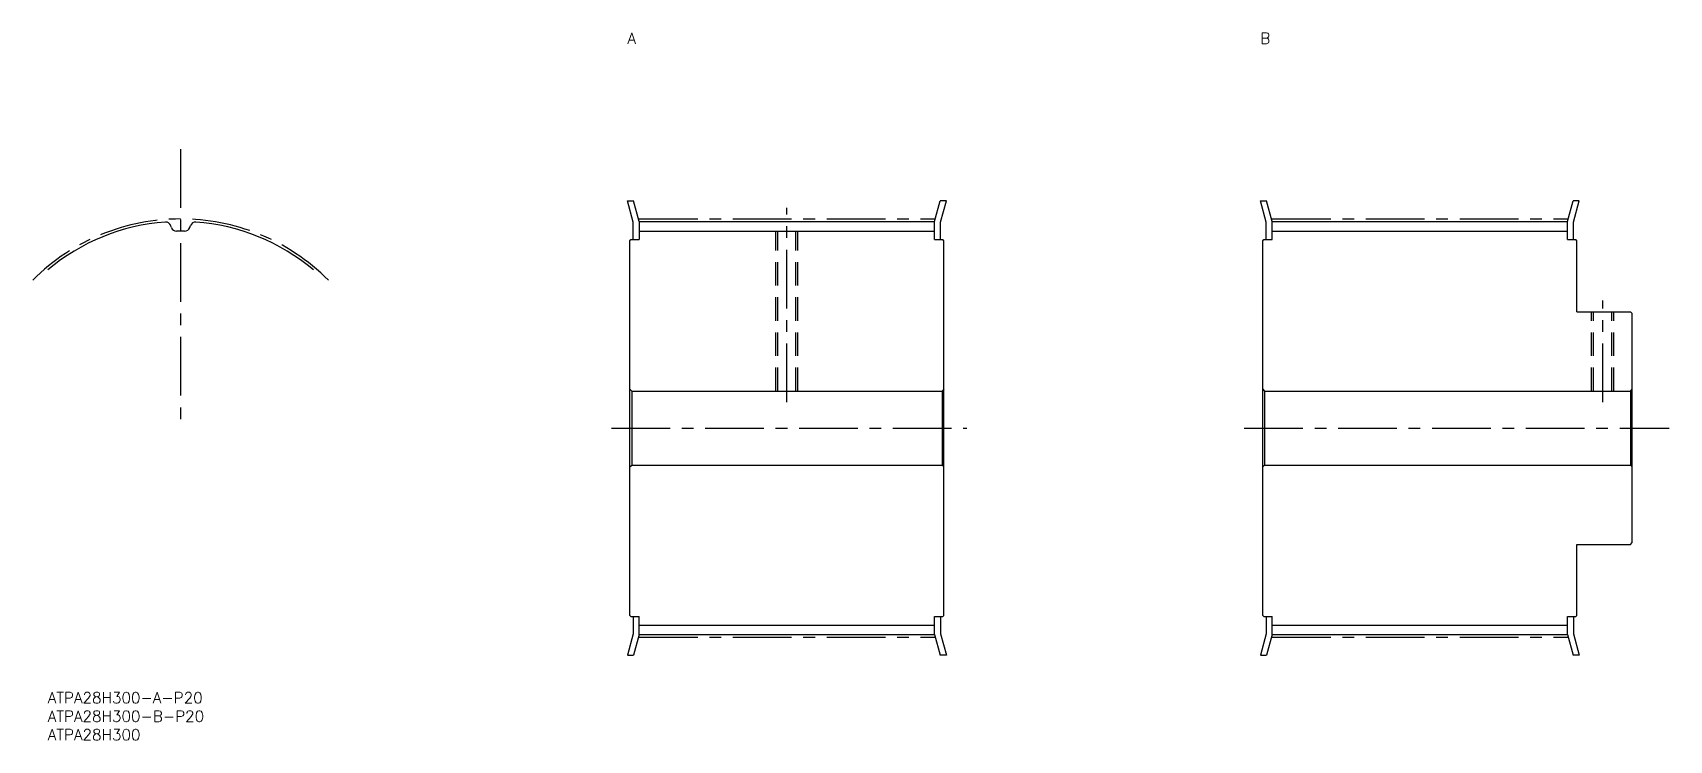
# Model space of a CAD drawing. Extents: x -4 to 439, y -13 to 178.
import ezdxf

# ---------------------------------------------------------------- set-up
doc = ezdxf.new("R2010")
doc.units = 0
doc.header["$LTSCALE"] = 0.5
doc.linetypes.add('CENTER', pattern=[50.8, 31.75, -6.35, 6.35, -6.35])
doc.linetypes.add('DASHED', pattern=[19.05, 12.7, -6.35])
for name, color, linetype in [('MSM_CENTER', 1, 'CENTER'), ('MSM_CONTINUOUS', 7, 'CONTINUOUS'), ('MSM_DASHED', 4, 'DASHED'), ('MSM_PART_NUMBER', 7, 'CONTINUOUS')]:
    doc.layers.add(name, color=color, linetype=linetype)
doc.styles.get("Standard").update_dxf_attribs({"font": 'txt.shx', "height": 3, "bigfont": 'bigfont.shx'})

# ---------------------------------------------------------------- blocks, each defined once
blk = doc.blocks.new('*U37')
at = {"layer": 'MSM_PART_NUMBER'}
blk.add_text('ATPA28H300-A-P20', height=3, dxfattribs=at).set_placement((0, -3))
blk = doc.blocks.new('*U38')
at = {"layer": 'MSM_PART_NUMBER'}
blk.add_text('ATPA28H300-B-P20', height=3, dxfattribs=at).set_placement((0, -8))
blk = doc.blocks.new('*U39')
at = {"layer": 'MSM_PART_NUMBER'}
blk.add_text('ATPA28H300', height=3, dxfattribs=at).set_placement((0, -13))
blk = doc.blocks.new('*U40')
at = {"layer": 'MSM_PART_NUMBER'}
blk.add_text('A', height=3, dxfattribs=at).set_placement((156.88, 175.5))
blk = doc.blocks.new('*U41')
at = {"layer": 'MSM_PART_NUMBER'}
blk.add_text('B', height=3, dxfattribs=at).set_placement((328.19, 175.5))

msp = doc.modelspace()

# ---------------------------------------------------------------- linework, layer by layer
at = {"layer": 'MSM_CENTER'}
for p, q in [((35.94, 146.96), (35.94, 71.5)), ((200.03, 78.5), (200.03, 131.09)), ((160.03, 128.1), (240.03, 128.1)), ((331.34, 128.1), (411.34, 128.1)), ((420.84, 78.5), (420.84, 106)), ((152.53, 71.5), (248.71, 71.5)), ((323.84, 71.5), (438.85, 71.5)), ((160.03, 14.9), (240.03, 14.9)), ((331.34, 14.9), (411.34, 14.9))]:
    msp.add_line(p, q, dxfattribs=at)
msp.add_arc((35.94, 71.5), 56.6, 45, 135, dxfattribs=at)
at = {"layer": 'MSM_CONTINUOUS'}
for p, q in [((158.43, 127.2), (156.88, 133)), ((156.88, 133), (158.53, 133)), ((160.03, 127.41), (158.53, 133)), ((240.03, 127.41), (241.53, 133)), ((243.19, 133), (241.53, 133)), ((241.63, 127.2), (243.19, 133)), ((329.74, 127.2), (328.19, 133)), ((328.19, 133), (329.84, 133)), ((331.34, 127.41), (329.84, 133)), ((411.34, 127.41), (412.84, 133)), ((414.49, 133), (412.84, 133)), ((412.94, 127.2), (414.49, 133)), ((33.45, 125.78), (33.25, 126.33)), ((38.42, 125.78), (38.62, 126.33)), ((158.43, 122.5), (158.43, 127.2)), ((160.03, 127.41), (240.03, 127.41)), ((160.03, 127.41), (160.03, 122.5)), ((160.03, 124.82), (240.03, 124.82)), ((240.03, 122.5), (240.03, 127.41)), ((241.63, 122.5), (241.63, 127.2)), ((329.74, 122.5), (329.74, 127.2)), ((331.34, 127.41), (411.34, 127.41)), ((331.34, 122.5), (331.34, 127.41)), ((331.34, 124.82), (411.34, 124.82)), ((411.34, 122.5), (411.34, 127.41)), ((412.94, 122.5), (412.94, 127.2)), ((157.53, 122.2), (157.83, 122.5)), ((157.53, 20.8), (157.53, 122.2)), ((157.83, 122.5), (160.03, 122.5)), ((240.03, 122.5), (242.23, 122.5)), ((242.53, 122.2), (242.23, 122.5)), ((242.53, 20.8), (242.53, 122.2)), ((328.84, 122.2), (329.14, 122.5)), ((328.84, 20.8), (328.84, 122.2)), ((329.14, 122.5), (331.34, 122.5)), ((411.34, 122.5), (413.54, 122.5)), ((413.84, 122.2), (413.54, 122.5)), ((413.84, 103), (413.84, 122.2)), ((413.84, 103), (428.34, 103)), ((428.84, 102.5), (428.34, 103)), ((428.84, 40.5), (428.84, 102.5)), ((157.53, 82), (158.03, 81.5)), ((158.03, 81.5), (158.03, 61.5)), ((158.03, 81.5), (242.03, 81.5)), ((242.53, 82), (242.03, 81.5)), ((242.03, 81.5), (242.03, 61.5)), ((328.84, 82), (329.34, 81.5)), ((329.34, 81.5), (428.34, 81.5)), ((329.34, 81.5), (329.34, 61.5)), ((428.34, 81.5), (428.84, 82)), ((428.34, 81.5), (428.34, 61.5)), ((157.53, 61), (158.03, 61.5)), ((158.03, 61.5), (242.03, 61.5)), ((242.53, 61), (242.03, 61.5)), ((328.84, 61), (329.34, 61.5)), ((329.34, 61.5), (428.34, 61.5)), ((428.34, 61.5), (428.84, 61)), ((413.84, 20.8), (413.84, 40)), ((413.84, 40), (428.34, 40)), ((428.34, 40), (428.84, 40.5)), ((157.53, 20.8), (157.83, 20.5)), ((157.83, 20.5), (160.03, 20.5)), ((158.43, 20.5), (158.43, 15.8)), ((160.03, 15.59), (160.03, 20.5)), ((160.03, 18.18), (240.03, 18.18)), ((240.03, 15.59), (240.03, 20.5)), ((240.03, 20.5), (242.23, 20.5)), ((241.63, 20.5), (241.63, 15.8)), ((242.23, 20.5), (242.53, 20.8)), ((328.84, 20.8), (329.14, 20.5)), ((329.14, 20.5), (331.34, 20.5)), ((329.74, 20.5), (329.74, 15.8)), ((331.34, 15.59), (331.34, 20.5)), ((331.34, 18.18), (411.34, 18.18)), ((411.34, 15.59), (411.34, 20.5)), ((411.34, 20.5), (413.54, 20.5)), ((412.94, 20.5), (412.94, 15.8)), ((413.54, 20.5), (413.84, 20.8)), ((158.43, 15.8), (156.88, 10)), ((160.03, 15.59), (158.53, 10)), ((160.03, 15.59), (240.03, 15.59)), ((240.03, 15.59), (241.53, 10)), ((241.63, 15.8), (243.19, 10)), ((329.74, 15.8), (328.19, 10)), ((331.34, 15.59), (329.84, 10)), ((331.34, 15.59), (411.34, 15.59)), ((411.34, 15.59), (412.84, 10)), ((412.94, 15.8), (414.49, 10)), ((156.88, 10), (158.53, 10)), ((243.19, 10), (241.53, 10)), ((328.19, 10), (329.84, 10)), ((414.49, 10), (412.84, 10))]:
    msp.add_line(p, q, dxfattribs=at)
for centre, radius, start, end in [((35.94, 71.5), 55.91, 94.2291, 130), ((31.92, 125.84), 1.42, 20, 94.2291), ((34.84, 126.28), 1.47, 200, 271.1525), ((35.94, 71.5), 53.32, 88.8475, 91.1525), ((37.04, 126.28), 1.47, 268.8475, 340), ((39.96, 125.84), 1.42, 85.7709, 160), ((35.94, 71.5), 55.91, 50, 85.7709)]:
    msp.add_arc(centre, radius, start, end, dxfattribs=at)
at = {"layer": 'MSM_DASHED'}
for p, q in [((197.03, 81.5), (197.03, 124.82)), ((197.58, 81.5), (197.58, 124.82)), ((202.49, 81.5), (202.49, 124.82)), ((203.03, 81.5), (203.03, 124.82)), ((417.84, 81.5), (417.84, 103)), ((418.38, 81.5), (418.38, 103)), ((423.29, 81.5), (423.29, 103)), ((423.84, 81.5), (423.84, 103))]:
    msp.add_line(p, q, dxfattribs=at)

# ---------------------------------------------------------------- block references
at = {"layer": 'MSM_CONTINUOUS'}
for name in ['*U40', '*U41', '*U37', '*U38', '*U39']:
    msp.add_blockref(name, (0, 0), dxfattribs=at)

doc.saveas('drawing.dxf')
